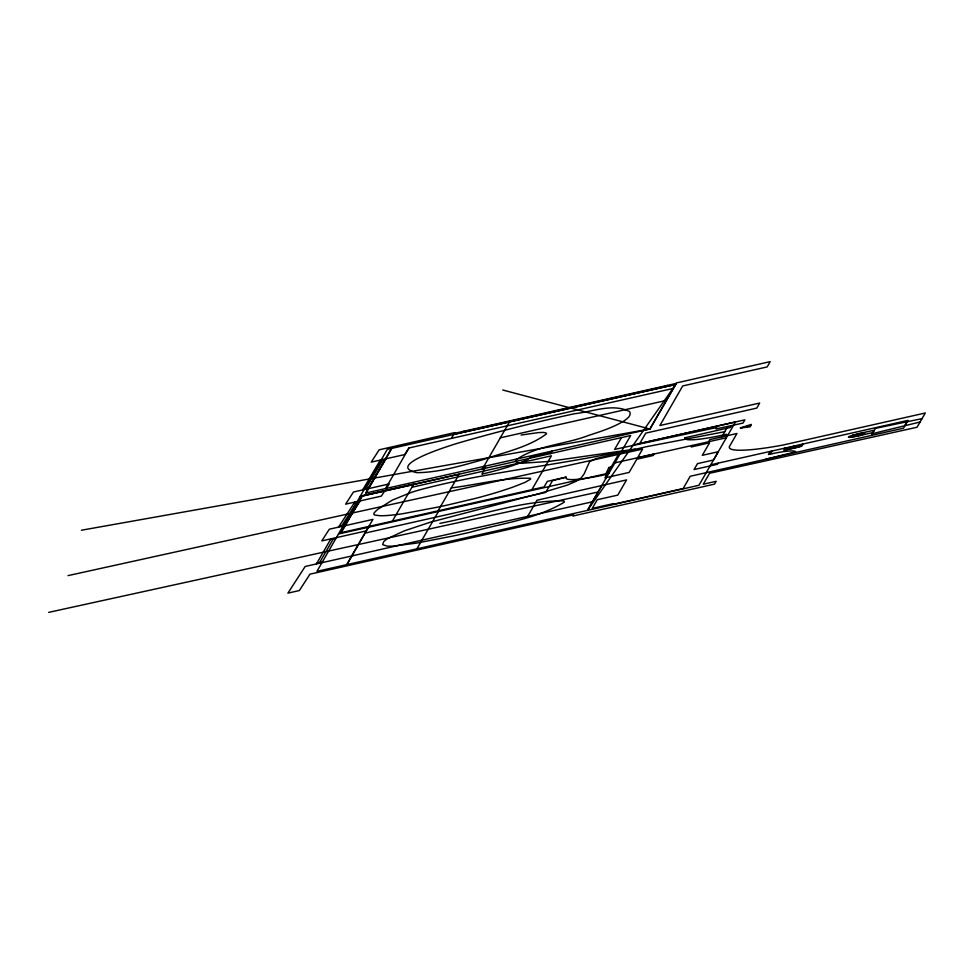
<?xml version="1.0" encoding="UTF-8"?>
<svg xmlns="http://www.w3.org/2000/svg" width="974" height="974" viewBox="0 0 974 974"><rect width="100%" height="100%" fill="white"/><g stroke="black" fill="none" stroke-linecap="round" stroke-linejoin="round"><path stroke-width="1.46" d="M566.138 477.625L566.101 478.234A45.291 5.832 -13.6 0 0 601.275 475.507M684.978 437.764L684.892 438.397A44.78 5.771 -13.6 0 0 720.383 435.609L724.766 434.66M482.13 474.082L485.369 467.179M605.499 474.618L608.92 467.496L611.148 466.996M721.856 436.9L727.578 426.563M708.573 441.77L709.754 439.639L736.965 433.503L729.696 446.043A85.274 10.982 -13.6 0 0 783.303 444.984L925.3 413L917.058 427.245L709.547 473.291L703.289 484.212L716.182 481.302L714.502 484.139L572.931 516.013L573.649 514.783L309.976 574.173L299.347 590.548L287.914 593.129L305.203 566.454L592.46 501.78M725.533 436.072L726.567 434.258L722.878 435.098M351.797 555.959L346.866 564.616L368.866 526.41M731.267 425.723L730.281 427.452L684.88 437.801M482.361 468.969L509.512 421.864M550.566 453.604L552.002 451.084L550.566 453.58M904.809 425.468L906.721 422.119M316.44 563.922L330.88 538.865M341.168 532.656L362.547 495.571L413.792 484.017L392.412 521.102M366.09 492.954L391.792 448.393M385.558 488.583L408.97 447.967L673.351 388.407M351.614 555.996L372.945 519.386L329.346 529.211L321.773 540.911L366.334 530.879M438.069 510.814L459.18 474.216L361.987 496.107L340.888 532.717L544.101 486.927L547.315 481.375L566.308 477.09L552.477 480.706L545.757 492.406L364.775 533.18M416.909 548.837L438.446 511.484M531.877 489.691L551.394 455.832L411.929 487.243M527.689 516.378L536.991 500.234L626.562 479.914L617.796 495.109L597.269 499.711L592.241 508.391L613.742 503.546L613.316 504.276L683.164 488.534L690.225 476.262L903.495 428.195L907.999 420.378L710.728 464.817M633.27 444.984L735.48 421.949L698.93 485.296L316.952 571.348L387.275 449.391L675.7 384.413L587.48 510.4L630.653 435.536L360.124 496.484M391.475 448.442L365.713 493.039L649.938 429.01L676.504 382.928L770.178 361.634L767.183 366.918L682.713 385.947L659.885 425.528L759.659 403.053L756.774 408.106L645.762 433.113L639.76 443.511L744.854 419.843L742.979 423.093L716.073 428.925L716.742 427.501L614.643 449.391L621.461 437.63M618.368 454.566L604.915 477.881L629.131 472.427L636.813 459.204L653.274 455.491L654.029 454.067L637.568 457.768L642.596 449.099L68.034 575.622M587.48 510.4L601.859 485.49M81.402 530.233L649.938 429.01L675.7 384.413M319.582 562.582L333.266 538.951M871.353 435.463L875.882 427.659M772.053 451.047L770.276 454.091L768.437 454.493L770.203 451.461M451.4 438.397L454.834 432.578L379.178 449.818L371.24 462.114L404.648 454.59L408.97 447.967M692.1 445.483L691.248 446.944L709.559 442.817L702.303 455.321L718.276 451.729L713.516 460.02L697.53 463.624L694.06 469.553L717.4 464.306L718.094 463.21M362.681 489.934L380.335 460.069M785.032 448.125L783.778 450.244A29.463 3.799 -13.6 0 0 801.797 446.189L803.039 444.071M365.822 488.595L382.721 460.166M368.111 488.717L385.862 458.827M463.076 432.371L463.758 431.275M666.776 386.483L667.47 385.375M386.361 488.388L389.223 483.956L353.477 492.004L345.612 504.167L381.345 496.119L384.73 490.957M341.789 525.79L356.995 502.243M338.55 527.141L354.804 502.097M343.968 525.923L360.234 500.88M765.674 459.265L795.673 451.851A30.206 3.896 -13.6 0 0 772.272 453.653M784.874 448.454L786.298 447.955M530.745 456.964L529.99 457.743A47.58 6.124 -13.6 0 1 486.757 472.974L482.215 474.046M794.504 446.749L792.751 447.2L794.492 446.701M786.383 448.734L785.251 449.684L785.86 449.659M786.444 448.71L789.5 447.602A18.323 2.362 -13.6 0 1 797.949 445.715M740.435 427.963L751.295 424.396L750.138 426.843L740.435 427.963L750.711 425.626M439.858 523.355C480.742 515.636 521.589 500.392 563.483 500.867A44.11 5.686 -13.6 0 1 564.299 502.134C536.102 519.312 501.147 523.415 469.59 532.352A169.744 21.866 -13.6 0 1 452.277 536.163L416.068 543.188L392.729 546.122A53.546 6.891 -13.6 0 1 387.043 546.11L382.612 544.612L383.768 541.556A93.687 12.065 -13.6 0 1 388.419 538.196L404.393 530.83L430.033 522.283L539.584 493.489L567.44 485.064L576.377 481.132L581.32 477.735L584.071 474.021L589.587 461.725L596.088 458.596L645.872 446.81L724.729 431.701M860.249 435.512L872.923 432.505L874.141 430.277L861.722 432.919A14.732 1.899 -13.6 0 0 857.108 434.014A15.608 2.009 -13.6 0 0 852.627 435.293M483.055 467.873L485.539 466.996L483.226 467.508M800.458 444.777L802.856 444.363M791.984 447.322L795.088 446.616M922.061 418.625L875.492 428.329M920.126 421.986L872.387 433.686M454.371 433.381L676.285 383.403M463.417 431.811L667.117 385.935M453.677 434.489L675.591 384.499M379.909 460.787L385.436 459.545M500.307 437.825L666.435 400.399M363.107 489.216L368.537 487.986M551.406 452.155L530.611 457.147L551.15 452.52M354.28 502.84L359.808 501.598M614.886 462.869L726.324 437.764M338.489 533.995L609.018 473.06M330.551 539.559L335.981 538.342M316.867 563.203L322.382 561.961M338.976 526.41L344.492 525.181M608.567 468.068L610.881 467.557M48.7 612.366L598.085 492.028M601.262 475.507L605.584 474.582M769.399 454.274L772.272 453.653M798.023 445.678L800.445 445.483L799.958 446.494A28.149 3.628 -13.6 0 1 785.823 449.684M451.291 487.901C477.491 484.675 503.85 477.443 530.282 478.271A26.395 3.397 -13.6 0 1 530.355 479.305L524.669 482.544L512.409 487.292A80.197 10.324 -13.6 0 1 492.394 493.721L490.007 494.415A74.146 9.545 -13.6 0 1 475.434 498.408L449.038 504.69A159.419 20.527 -13.6 0 1 437.302 507.223L402.725 513.712A62.019 7.987 -13.6 0 1 395.675 514.686L389.637 515.319A68.679 8.839 -13.6 0 1 379.397 515.684L374.807 515.027A46.216 5.954 -13.6 0 1 373.87 514.43L374.089 512.933L376.195 510.741A344.272 44.341 -13.6 0 1 378.204 509.049L392.205 500.173L410.553 492.661A40.847 5.26 -13.6 0 1 418.942 490.056C470.844 476.006 524.353 469.2 577.217 459.874A406.255 52.328 -13.6 0 0 599.266 455.929L635.194 449.087L548.508 461.481L522.04 463.234A75.935 9.777 -13.6 0 1 516.196 461.871L515.526 460.252C536.406 445.191 565.163 444.631 588.966 435.293C600.885 431.433 612.975 427.549 623.786 421.072C626.647 419.063 631.834 415.788 629.679 411.661C612.938 402.859 592.18 411.905 574.502 413.719C536.053 422.022 497.86 431.579 460.081 442.525C457.342 443.255 382.258 465.523 416.945 472.67C439.408 472.451 461.189 465.682 482.678 459.765C504.142 452.192 528.152 447.577 546.548 433.82L545.927 432.87L543.395 432.419L538.61 432.578L521.041 435.049M502.767 390.014L649.938 429.01M851.605 437.119A9.825 1.266 -13.6 0 1 849.036 437.302A5.649 0.731 -13.6 0 1 849.559 436.364A9.85 1.266 -13.6 0 1 852.664 435.281M851.544 437.131A14.05 1.814 -13.6 0 0 855.282 436.535A19.784 2.545 -13.6 0 0 860.225 435.5M853.455 435.329A9.448 1.218 -13.6 0 1 856.353 434.477A8.364 1.071 -13.6 0 1 859.263 433.783A6.148 0.791 -13.6 0 1 864.717 433.357A6.148 0.791 -13.6 0 1 858.228 435.646A11.055 1.424 -13.6 0 1 855.026 436.291M853.382 435.341A6.623 0.852 -13.6 0 0 851.41 436.06L851.045 436.754A6.635 0.852 -13.6 0 0 852.676 436.656A8.547 1.096 -13.6 0 0 855.099 436.279M793.481 446.445L794.455 446.275L793.481 446.445"/></g></svg>
